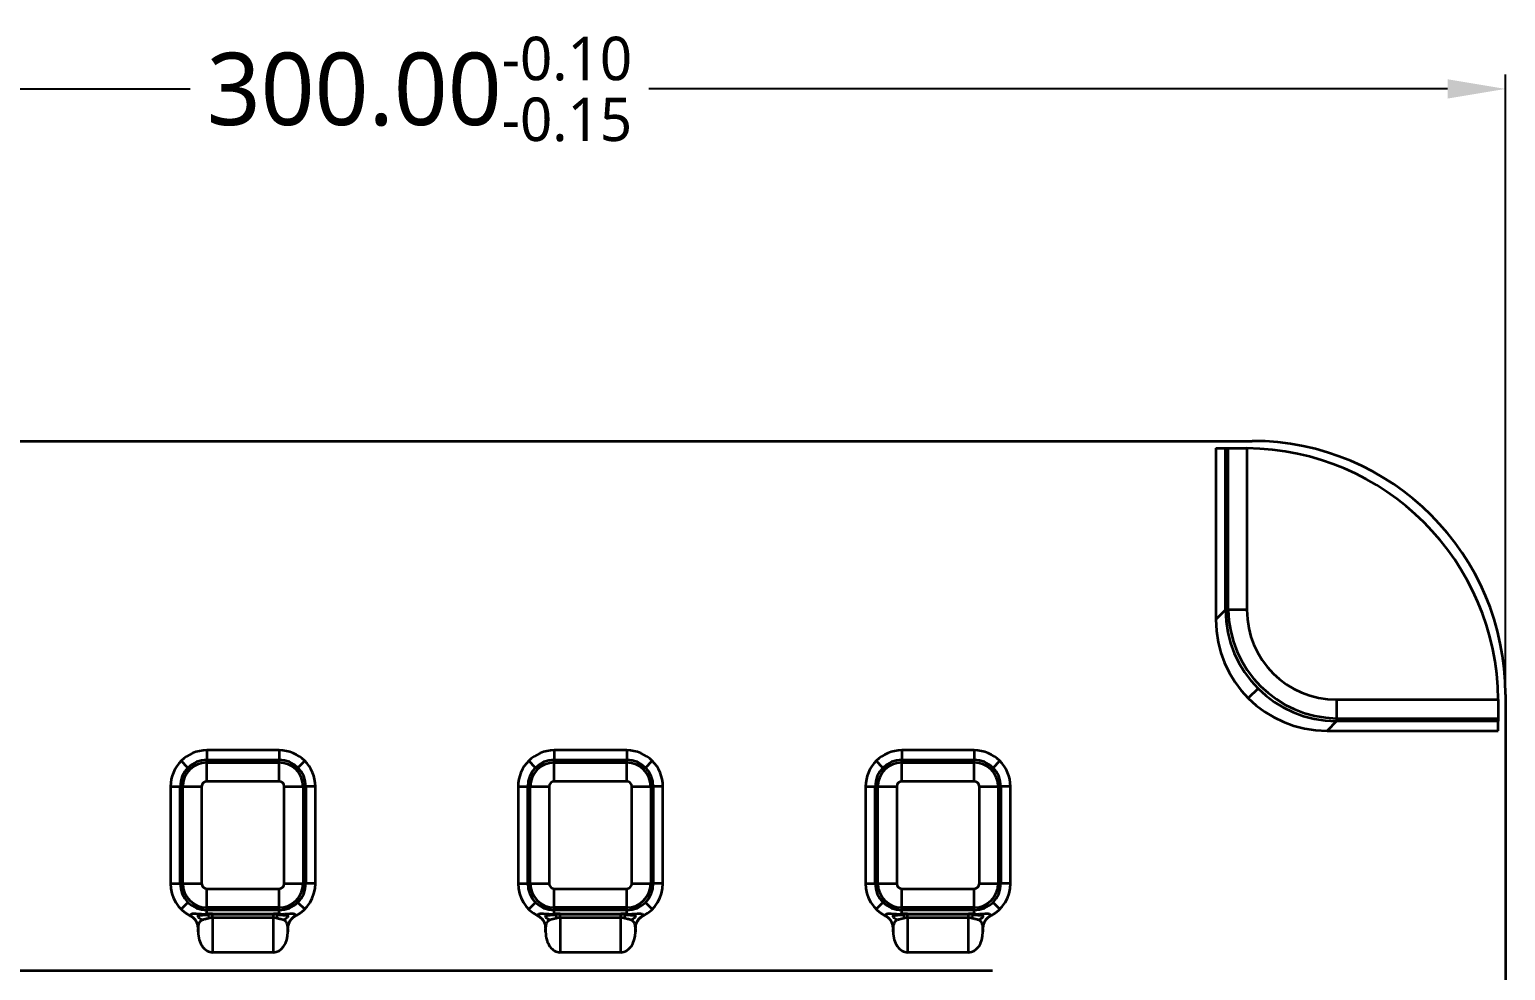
# Model space of a CAD drawing. Header units: millimetres. Extents: x 407 to 1497, y 463 to 1487.
# Drawn here: x 574.8 to 778.6, y 783.3 to 913.2 of the extents above; entities that cross this region are included whole.
import ezdxf

# ---------------------------------------------------------------- set-up
doc = ezdxf.new("R2010")
doc.units = ezdxf.units.MM
doc.layers.add('1', color=7, linetype='Continuous', true_color=0xffffff)
doc.layers.add('dim', color=82, linetype='Continuous', lineweight=9)
doc.styles.get("Standard").update_dxf_attribs({"font": ''})
doc.styles.get('Standard').set_extended_font_data('Microsoft YaHei')
doc.dimstyles.get("Standard").update_dxf_attribs({"dimscale": 4, "dimtxt": 0.18, "dimasz": 0.18, "dimexe": 0.18, "dimexo": 0.0625, "dimgap": 0.09, "dimtad": 0, "dimzin": 0, "dimdsep": 46, "dimtxsty": 'Standard', "dimcen": 0.09, "dimadec": 0, "dimazin": 0, "dimtfac": 1, "dimtofl": 0, "dimtmove": 0, "dimatfit": 3, "dimfxl": 0, "dimtolj": 1, "dimtzin": 0, "dimarcsym": 0})

# ---------------------------------------------------------------- blocks, each defined once
blk = doc.blocks.new('*D4')
at = {"layer": 'Defpoints', "color": 0, "lineweight": 18, "transparency": 16777216}
for p in [(778.61, 904.99), (478.61, 816.37), (778.61, 816.37)]:
    blk.add_point(p, dxfattribs=at)
at = {"layer": 'dim', "color": 0, "lineweight": -2, "transparency": 16777216}
for p, q in [((478.61, 818.37), (478.61, 906.99)), ((778.61, 818.37), (778.61, 906.99)), ((486.61, 904.99), (596.92, 904.99)), ((770.61, 904.99), (660.29, 904.99))]:
    blk.add_line(p, q, dxfattribs=at)
at = {"layer": 'dim', "color": 0, "lineweight": 18, "transparency": 16777216}
for points in [[(486.61, 906.32), (486.61, 903.65), (478.61, 904.99)], [(770.61, 906.32), (770.61, 903.65), (778.61, 904.99)]]:
    blk.add_solid(points, dxfattribs=at)
at = {"layer": 'dim', "color": 0, "lineweight": 18, "transparency": 16777216, "insert": (628.61, 904.99), "char_height": 10, "attachment_point": 5, "bg_fill": 3, "box_fill_scale": 1.1, "bg_fill_color": 256, "bg_fill_true_color": 13158600, "bg_fill_transparency": 0}
blk.add_mtext('\\A1;300.00{\\H6;\\S-0.10^ -0.15;}', dxfattribs=at)

msp = doc.modelspace()

# ---------------------------------------------------------------- linework, layer by layer
at = {"layer": '1', "color": 7, "linetype": 'Continuous', "lineweight": 35}
for p, q in [((513.605, 856.368), (743.605, 856.368)), ((738.605, 855.368), (739.929, 855.368)), ((738.605, 855.368), (738.605, 831.717)), ((739.929, 855.368), (742.605, 855.368)), ((739.929, 833.041), (739.929, 855.368)), ((740.292, 833.041), (740.292, 855.368)), ((742.9, 855.367), (742.9, 833.041)), ((738.605, 831.717), (739.929, 833.041)), ((742.9, 833.041), (739.929, 833.041)), ((744.43, 822.193), (743.083, 820.846)), ((755.278, 820.663), (777.604, 820.663)), ((755.278, 820.663), (755.278, 817.692)), ((777.605, 820.368), (777.605, 817.692)), ((778.605, 821.368), (778.605, 611.368)), ((755.278, 817.692), (753.955, 816.368)), ((755.278, 818.055), (777.605, 818.055)), ((777.605, 817.692), (755.278, 817.692)), ((777.605, 816.368), (777.605, 817.692)), ((753.955, 816.368), (777.605, 816.368)), ((599.23, 813.655), (599.23, 812.332)), ((609.23, 813.655), (599.23, 813.655)), ((609.23, 813.655), (609.23, 812.332)), ((647.23, 813.655), (647.23, 812.332)), ((657.23, 813.655), (647.23, 813.655)), ((657.23, 813.655), (657.23, 812.332)), ((705.23, 813.655), (695.23, 813.655)), ((695.23, 813.655), (695.23, 812.332)), ((705.23, 813.655), (705.23, 812.332)), ((596.63, 811.255), (595.695, 812.191)), ((599.23, 812.332), (609.23, 812.332)), ((599.23, 809.361), (599.23, 812.332)), ((599.23, 811.969), (609.23, 811.969)), ((609.23, 809.361), (609.23, 812.332)), ((611.83, 811.255), (612.766, 812.191)), ((644.63, 811.255), (643.695, 812.191)), ((647.23, 809.361), (647.23, 812.332)), ((647.23, 812.332), (657.23, 812.332)), ((647.23, 811.969), (657.23, 811.969)), ((657.23, 809.361), (657.23, 812.332)), ((659.83, 811.255), (660.766, 812.191)), ((692.63, 811.255), (691.695, 812.191)), ((695.23, 809.361), (695.23, 812.332)), ((695.23, 812.332), (705.23, 812.332)), ((695.23, 811.969), (705.23, 811.969)), ((705.23, 809.361), (705.23, 812.332)), ((707.83, 811.255), (708.766, 812.191)), ((609.23, 809.361), (599.23, 809.361)), ((657.23, 809.361), (647.23, 809.361)), ((705.23, 809.361), (695.23, 809.361)), ((594.23, 808.655), (595.554, 808.655)), ((594.23, 808.655), (594.23, 795.254)), ((595.554, 795.254), (595.554, 808.655)), ((595.554, 808.655), (598.524, 808.655)), ((595.917, 795.254), (595.917, 808.655)), ((598.524, 808.655), (598.524, 795.254)), ((609.936, 808.655), (612.907, 808.655)), ((609.936, 795.254), (609.936, 808.655)), ((612.544, 808.655), (612.544, 795.254)), ((614.23, 808.655), (612.907, 808.655)), ((612.907, 808.655), (612.907, 795.254)), ((614.23, 795.254), (614.23, 808.655)), ((642.23, 808.655), (643.554, 808.655)), ((642.23, 808.655), (642.23, 795.254)), ((643.554, 808.655), (646.524, 808.655)), ((643.554, 795.254), (643.554, 808.655)), ((643.917, 795.254), (643.917, 808.655)), ((646.524, 808.655), (646.524, 795.254)), ((657.936, 808.655), (660.907, 808.655)), ((657.936, 795.254), (657.936, 808.655)), ((660.544, 808.655), (660.544, 795.254)), ((662.23, 808.655), (660.907, 808.655)), ((660.907, 808.655), (660.907, 795.254)), ((662.23, 795.254), (662.23, 808.655)), ((690.23, 808.655), (690.23, 795.254)), ((690.23, 808.655), (691.554, 808.655)), ((691.554, 795.254), (691.554, 808.655)), ((691.554, 808.655), (694.524, 808.655)), ((691.917, 795.254), (691.917, 808.655)), ((694.524, 808.655), (694.524, 795.254)), ((705.936, 808.655), (708.907, 808.655)), ((705.936, 795.254), (705.936, 808.655)), ((708.544, 808.655), (708.544, 795.254)), ((708.907, 808.655), (708.907, 795.254)), ((710.23, 808.655), (708.907, 808.655)), ((710.23, 795.254), (710.23, 808.655)), ((594.23, 795.254), (595.554, 795.254)), ((595.554, 795.254), (598.524, 795.254)), ((609.936, 795.254), (612.907, 795.254)), ((614.23, 795.254), (612.907, 795.254)), ((642.23, 795.254), (643.554, 795.254)), ((643.554, 795.254), (646.524, 795.254)), ((657.936, 795.254), (660.907, 795.254)), ((662.23, 795.254), (660.907, 795.254)), ((690.23, 795.254), (691.554, 795.254)), ((691.554, 795.254), (694.524, 795.254)), ((705.936, 795.254), (708.907, 795.254)), ((710.23, 795.254), (708.907, 795.254)), ((599.23, 794.548), (609.23, 794.548)), ((599.23, 791.578), (599.23, 794.548)), ((609.23, 791.578), (609.23, 794.548)), ((647.23, 794.548), (657.23, 794.548)), ((647.23, 791.578), (647.23, 794.548)), ((657.23, 791.578), (657.23, 794.548)), ((695.23, 794.548), (705.23, 794.548)), ((695.23, 791.578), (695.23, 794.548)), ((705.23, 791.578), (705.23, 794.548)), ((595.695, 791.719), (596.63, 792.654)), ((609.23, 791.941), (599.23, 791.941)), ((609.23, 791.578), (599.23, 791.578)), ((599.23, 791.064), (599.23, 791.578)), ((600.03, 791.083), (608.43, 791.083)), ((600.03, 790.517), (600.03, 791.083)), ((608.43, 790.99), (600.03, 790.99)), ((608.43, 790.517), (608.43, 791.083)), ((609.23, 791.064), (609.23, 791.578)), ((611.83, 792.654), (612.766, 791.719)), ((643.695, 791.719), (644.63, 792.654)), ((657.23, 791.941), (647.23, 791.941)), ((657.23, 791.578), (647.23, 791.578)), ((647.23, 791.064), (647.23, 791.578)), ((648.03, 791.083), (656.43, 791.083)), ((648.03, 790.517), (648.03, 791.083)), ((656.43, 790.99), (648.03, 790.99)), ((656.43, 790.517), (656.43, 791.083)), ((657.23, 791.064), (657.23, 791.578)), ((659.83, 792.654), (660.766, 791.719)), ((691.695, 791.719), (692.63, 792.654)), ((705.23, 791.941), (695.23, 791.941)), ((705.23, 791.578), (695.23, 791.578)), ((695.23, 791.064), (695.23, 791.578)), ((696.03, 791.083), (704.43, 791.083)), ((696.03, 790.517), (696.03, 791.083)), ((704.43, 790.99), (696.03, 790.99)), ((704.43, 790.517), (704.43, 791.083)), ((705.23, 791.064), (705.23, 791.578)), ((707.83, 792.654), (708.766, 791.719)), ((598.03, 789.092), (598.03, 788.584)), ((598.03, 788.583), (598.03, 789.006)), ((600.03, 790.517), (600.03, 785.754)), ((608.43, 790.517), (600.03, 790.517)), ((608.43, 785.754), (608.43, 790.517)), ((610.43, 788.583), (610.43, 789.086)), ((610.43, 789.006), (610.43, 788.583)), ((646.03, 789.092), (646.03, 788.584)), ((646.03, 788.583), (646.03, 789.006)), ((648.03, 790.517), (648.03, 785.754)), ((656.43, 790.517), (648.03, 790.517)), ((656.43, 785.754), (656.43, 790.517)), ((658.43, 788.583), (658.43, 789.086)), ((658.43, 789.006), (658.43, 788.583)), ((694.03, 789.092), (694.03, 788.584)), ((694.03, 788.583), (694.03, 789.006)), ((704.43, 790.517), (696.03, 790.517)), ((696.03, 790.517), (696.03, 785.754)), ((704.43, 785.754), (704.43, 790.517)), ((706.43, 788.583), (706.43, 789.086)), ((706.43, 789.006), (706.43, 788.583)), ((608.43, 785.754), (600.03, 785.754)), ((656.43, 785.754), (648.03, 785.754)), ((704.43, 785.754), (696.03, 785.754)), ((549.462, 783.254), (707.749, 783.254))]:
    msp.add_line(p, q, dxfattribs=at)
for centre, radius, start, end in [((743.605, 821.368), 35, 0, 90), ((742.605, 820.368), 35, 0.48186, 89.51814), ((599.23, 808.655), 5, 90, 180), ((609.23, 808.655), 5, 0, 90), ((647.23, 808.655), 5, 90, 180), ((657.23, 808.655), 5, 0, 90), ((695.23, 808.655), 5, 90, 180), ((705.23, 808.655), 5, 0, 90), ((599.23, 808.655), 3.676, 90, 180), ((599.23, 808.655), 3.314, 90, 180), ((609.23, 808.655), 3.676, 0, 90), ((609.23, 808.655), 3.314, 0, 90), ((647.23, 808.655), 3.676, 90, 180), ((647.23, 808.655), 3.314, 90, 180), ((657.23, 808.655), 3.676, 0, 90), ((657.23, 808.655), 3.314, 0, 90), ((695.23, 808.655), 3.676, 90, 180), ((695.23, 808.655), 3.314, 90, 180), ((705.23, 808.655), 3.676, 0, 90), ((705.23, 808.655), 3.314, 0, 90), ((599.23, 808.655), 0.706, 90, 180), ((609.23, 808.655), 0.706, 0, 90), ((647.23, 808.655), 0.706, 90, 180), ((657.23, 808.655), 0.706, 0, 90), ((695.23, 808.655), 0.706, 90, 180), ((705.23, 808.655), 0.706, 0, 90), ((599.23, 795.254), 5, 180, 242.71496), ((599.23, 795.254), 3.676, 180, 270), ((599.23, 795.254), 3.314, 180, 270), ((599.23, 795.254), 0.706, 180, 270), ((609.23, 795.254), 3.314, 270, 0), ((609.23, 795.254), 0.706, 270, 0), ((609.23, 795.254), 3.676, 270, 0), ((609.23, 795.254), 5, 297.28504, 0), ((647.23, 795.254), 5, 180, 242.71496), ((647.23, 795.254), 3.676, 180, 270), ((647.23, 795.254), 3.314, 180, 270), ((647.23, 795.254), 0.706, 180, 270), ((657.23, 795.254), 0.706, 270, 0), ((657.23, 795.254), 3.314, 270, 0), ((657.23, 795.254), 3.676, 270, 0), ((657.23, 795.254), 5, 297.28504, 0), ((695.23, 795.254), 5, 180, 242.71496), ((695.23, 795.254), 3.676, 180, 270), ((695.23, 795.254), 3.314, 180, 270), ((695.23, 795.254), 0.706, 180, 270), ((705.23, 795.254), 3.676, 270, 0), ((705.23, 795.254), 0.706, 270, 0), ((705.23, 795.254), 3.314, 270, 0), ((705.23, 795.254), 5, 297.28504, 0)]:
    msp.add_arc(centre, radius, start, end, dxfattribs=at)
for centre, major_axis, ratio, start_param, end_param in [((755.523, 833.285), (11.092, 11.092), 0.9880825, 2.3658797, 3.9173056), ((755.944, 833.707), (11.175, 11.175), 0.9808148, 2.3890792, 3.8941061), ((755.523, 833.285), (9.012, 9.012), 0.9808148, 2.3658797, 3.9173056), ((754.258, 832.02), (11.175, 11.175), 0.9808148, 2.3658797, 3.9173056), ((600.03, 790.158), (4, 0), 0.2312556, 1.5707963, 1.7721542), ((599.23, 789.084), (0.094, -1.998), 0.3180813, 2.3221372, 2.994263), ((600.03, 790.527), (2, 0), 0.2312556, 1.5707963, 1.9092207), ((608.43, 790.158), (4, 0), 0.2312556, 1.3694384, 1.5707963), ((608.43, 790.527), (2, 0), 0.2312556, 1.2323719, 1.5707963), ((609.23, 789.084), (-0.094, -1.998), 0.3180813, 3.2889223, 3.9610481), ((648.03, 790.158), (4, 0), 0.2312556, 1.5707963, 1.7721542), ((647.23, 789.084), (0.094, -1.998), 0.3180813, 2.3221372, 2.994263), ((648.03, 790.527), (2, 0), 0.2312556, 1.5707963, 1.9092207), ((656.43, 790.158), (4, 0), 0.2312556, 1.3694384, 1.5707963), ((656.43, 790.527), (2, 0), 0.2312556, 1.2323719, 1.5707963), ((657.23, 789.084), (-0.094, -1.998), 0.3180813, 3.2889223, 3.9610481), ((696.03, 790.158), (4, 0), 0.2312556, 1.5707963, 1.7721542), ((695.23, 789.084), (0.094, -1.998), 0.3180813, 2.3221372, 2.994263), ((696.03, 790.527), (2, 0), 0.2312556, 1.5707963, 1.9092207), ((704.43, 790.158), (4, 0), 0.2312556, 1.3694384, 1.5707963), ((704.43, 790.527), (2, 0), 0.2312556, 1.2323719, 1.5707963), ((705.23, 789.084), (-0.094, -1.998), 0.3180813, 3.2889223, 3.9610481), ((596.03, 789.086), (2, 0), 0.987697, 0, 1.0972765), ((600.03, 788.178), (0, 2.339), 0.85498, 0, 0.2013579), ((608.43, 788.178), (0, 2.339), 0.85498, 6.0818274, 6.2831853), ((612.43, 789.086), (-2, 0), 0.987697, 5.1859088, 6.2831853), ((644.03, 789.086), (2, 0), 0.987697, 0, 1.0972765), ((648.03, 788.178), (0, 2.339), 0.85498, 0, 0.2013579), ((656.43, 788.178), (0, 2.339), 0.85498, 6.0818274, 6.2831853), ((660.43, 789.086), (-2, 0), 0.987697, 5.1859088, 6.2831853), ((692.03, 789.086), (2, 0), 0.987697, 0, 1.0972765), ((696.03, 788.178), (0, 2.339), 0.85498, 0, 0.2013579), ((704.43, 788.178), (0, 2.339), 0.85498, 6.0818274, 6.2831853), ((708.43, 789.086), (-2, 0), 0.987697, 5.1859088, 6.2831853), ((600.03, 788.583), (0, 2.828), 0.7071068, 1.5707963, 3.1415927), ((608.43, 788.583), (0, 2.828), 0.7071068, 3.1415927, 4.712389), ((648.03, 788.583), (0, 2.828), 0.7071068, 1.5707963, 3.1415927), ((656.43, 788.583), (0, 2.828), 0.7071068, 3.1415927, 4.712389), ((696.03, 788.583), (0, 2.828), 0.7071068, 1.5707963, 3.1415927), ((704.43, 788.583), (0, 2.828), 0.7071068, 3.1415927, 4.712389)]:
    msp.add_ellipse(centre, major_axis=major_axis, ratio=ratio, start_param=start_param, end_param=end_param, dxfattribs=at)
for points in [[(742.605, 855.368), (742.704, 855.368), (742.802, 855.368), (742.9, 855.367)], [(777.604, 820.663), (777.605, 820.564), (777.605, 820.465), (777.605, 820.368)], [(596.938, 790.81), (596.939, 790.822), (596.941, 790.833), (596.942, 790.844)], [(598.03, 789.086), (598.03, 789.059), (598.03, 789.033), (598.03, 789.006)], [(610.43, 789.006), (610.43, 789.033), (610.43, 789.059), (610.43, 789.086)], [(611.518, 790.844), (611.519, 790.833), (611.521, 790.822), (611.522, 790.81)], [(644.938, 790.81), (644.939, 790.822), (644.941, 790.833), (644.942, 790.844)], [(646.03, 789.086), (646.03, 789.059), (646.03, 789.033), (646.03, 789.006)], [(658.43, 789.006), (658.43, 789.033), (658.43, 789.059), (658.43, 789.086)], [(659.518, 790.844), (659.519, 790.833), (659.521, 790.822), (659.522, 790.81)], [(692.938, 790.81), (692.939, 790.822), (692.941, 790.833), (692.942, 790.844)], [(694.03, 789.086), (694.03, 789.059), (694.03, 789.033), (694.03, 789.006)], [(706.43, 789.006), (706.43, 789.033), (706.43, 789.059), (706.43, 789.086)], [(707.518, 790.844), (707.519, 790.833), (707.521, 790.822), (707.522, 790.81)]]:
    msp.add_open_spline(points, degree=3, dxfattribs=at)
for points, knots in [([(596.942, 790.844), (596.947, 790.883), (596.958, 790.918), (596.995, 790.981), (597.021, 791.008), (597.09, 791.054), (597.133, 791.072), (597.215, 791.092), (597.245, 791.098), (597.312, 791.106), (597.348, 791.109), (597.428, 791.112), (597.471, 791.112), (597.566, 791.11), (597.617, 791.108), (597.701, 791.104), (597.73, 791.102), (597.775, 791.099), (597.791, 791.098), (597.822, 791.096), (597.838, 791.095), (597.92, 791.089), (597.989, 791.083), (598.139, 791.073), (598.219, 791.068), (598.391, 791.058), (598.482, 791.054), (598.679, 791.049), (598.782, 791.048), (598.998, 791.052), (599.111, 791.056), (599.23, 791.064)], [0, 0, 0, 0, 0.125, 0.125, 0.25, 0.25, 0.375, 0.375, 0.4375, 0.4375, 0.5, 0.5, 0.5625, 0.5625, 0.625, 0.625, 0.65625, 0.65625, 0.671875, 0.671875, 0.6875, 0.6875, 0.75, 0.75, 0.8125, 0.8125, 0.875, 0.875, 0.9375, 0.9375, 1, 1, 1, 1]), ([(598.651, 790.231), (598.505, 790.283), (598.393, 790.34), (598.193, 790.465), (598.118, 790.533), (598.03, 790.659), (598.018, 790.715), (598.056, 790.782), (598.078, 790.802), (598.145, 790.837), (598.19, 790.852), (598.306, 790.876), (598.377, 790.885), (598.549, 790.901), (598.651, 790.907), (598.882, 790.922), (599.012, 790.931), (599.224, 790.95), (599.293, 790.958), (599.364, 790.966)], [0, 0, 0, 0, 0.1443747, 0.1443747, 0.3253309, 0.3253309, 0.5062872, 0.5062872, 0.5967653, 0.5967653, 0.6872434, 0.6872434, 0.7777215, 0.7777215, 0.8681997, 0.8681997, 0.9586778, 0.9586778, 1, 1, 1, 1]), ([(609.096, 790.966), (609.208, 790.953), (609.315, 790.943), (609.551, 790.924), (609.675, 790.916), (609.891, 790.902), (609.983, 790.895), (610.14, 790.878), (610.204, 790.867), (610.306, 790.841), (610.344, 790.825), (610.4, 790.787), (610.417, 790.765), (610.441, 790.693), (610.42, 790.636), (610.316, 790.508), (610.232, 790.438), (610.05, 790.333), (609.98, 790.298), (609.869, 790.253), (609.84, 790.242), (609.809, 790.231)], [0, 0, 0, 0, 0.0654193, 0.0654193, 0.1558224, 0.1558224, 0.2462254, 0.2462254, 0.3366285, 0.3366285, 0.4270316, 0.4270316, 0.5174346, 0.5174346, 0.6982408, 0.6982408, 0.8790469, 0.8790469, 0.9694499, 0.9694499, 1, 1, 1, 1]), ([(609.23, 791.064), (609.349, 791.056), (609.462, 791.052), (609.676, 791.048), (609.778, 791.049), (609.924, 791.053), (609.971, 791.054), (610.063, 791.058), (610.108, 791.06), (610.238, 791.067), (610.318, 791.073), (610.468, 791.083), (610.538, 791.089), (610.636, 791.095), (610.683, 791.099), (610.727, 791.102), (610.757, 791.103), (610.771, 791.104), (610.841, 791.108), (610.892, 791.11), (610.987, 791.112), (611.03, 791.112), (611.11, 791.109), (611.147, 791.106), (611.197, 791.1), (611.213, 791.098), (611.243, 791.092), (611.257, 791.089), (611.326, 791.073), (611.369, 791.054), (611.439, 791.008), (611.465, 790.981), (611.502, 790.918), (611.513, 790.883), (611.518, 790.844)], [0, 0, 0, 0, 0.0625, 0.0625, 0.125, 0.125, 0.15625, 0.15625, 0.1875, 0.1875, 0.25, 0.25, 0.3125, 0.3125, 0.34375, 0.359375, 0.359375, 0.375, 0.375, 0.4375, 0.4375, 0.5, 0.5, 0.5625, 0.5625, 0.59375, 0.59375, 0.625, 0.625, 0.75, 0.75, 0.875, 0.875, 1, 1, 1, 1]), ([(644.942, 790.844), (644.947, 790.883), (644.958, 790.918), (644.995, 790.981), (645.021, 791.008), (645.09, 791.054), (645.133, 791.072), (645.215, 791.092), (645.245, 791.098), (645.312, 791.106), (645.348, 791.109), (645.428, 791.112), (645.471, 791.112), (645.566, 791.11), (645.617, 791.108), (645.701, 791.104), (645.73, 791.102), (645.775, 791.099), (645.791, 791.098), (645.822, 791.096), (645.838, 791.095), (645.92, 791.089), (645.989, 791.083), (646.139, 791.073), (646.219, 791.068), (646.391, 791.058), (646.482, 791.054), (646.679, 791.049), (646.782, 791.048), (646.998, 791.052), (647.111, 791.056), (647.23, 791.064)], [0, 0, 0, 0, 0.125, 0.125, 0.25, 0.25, 0.375, 0.375, 0.4375, 0.4375, 0.5, 0.5, 0.5625, 0.5625, 0.625, 0.625, 0.65625, 0.65625, 0.671875, 0.671875, 0.6875, 0.6875, 0.75, 0.75, 0.8125, 0.8125, 0.875, 0.875, 0.9375, 0.9375, 1, 1, 1, 1]), ([(646.651, 790.231), (646.505, 790.283), (646.393, 790.34), (646.193, 790.465), (646.118, 790.533), (646.03, 790.659), (646.018, 790.715), (646.056, 790.782), (646.078, 790.802), (646.145, 790.837), (646.19, 790.852), (646.306, 790.876), (646.377, 790.885), (646.549, 790.901), (646.651, 790.907), (646.882, 790.922), (647.012, 790.931), (647.224, 790.95), (647.293, 790.958), (647.364, 790.966)], [0, 0, 0, 0, 0.1443747, 0.1443747, 0.3253309, 0.3253309, 0.5062872, 0.5062872, 0.5967653, 0.5967653, 0.6872434, 0.6872434, 0.7777215, 0.7777215, 0.8681997, 0.8681997, 0.9586778, 0.9586778, 1, 1, 1, 1]), ([(657.096, 790.966), (657.208, 790.953), (657.315, 790.943), (657.551, 790.924), (657.675, 790.916), (657.891, 790.902), (657.983, 790.895), (658.14, 790.878), (658.204, 790.867), (658.306, 790.841), (658.344, 790.825), (658.4, 790.787), (658.417, 790.765), (658.441, 790.693), (658.42, 790.636), (658.316, 790.508), (658.232, 790.438), (658.05, 790.333), (657.98, 790.298), (657.869, 790.253), (657.84, 790.242), (657.809, 790.231)], [0, 0, 0, 0, 0.0654193, 0.0654193, 0.1558224, 0.1558224, 0.2462254, 0.2462254, 0.3366285, 0.3366285, 0.4270316, 0.4270316, 0.5174346, 0.5174346, 0.6982408, 0.6982408, 0.8790469, 0.8790469, 0.9694499, 0.9694499, 1, 1, 1, 1]), ([(657.23, 791.064), (657.349, 791.056), (657.462, 791.052), (657.676, 791.048), (657.778, 791.049), (657.924, 791.053), (657.971, 791.054), (658.063, 791.058), (658.108, 791.06), (658.238, 791.067), (658.318, 791.073), (658.468, 791.083), (658.538, 791.089), (658.636, 791.095), (658.683, 791.099), (658.727, 791.102), (658.757, 791.103), (658.771, 791.104), (658.841, 791.108), (658.892, 791.11), (658.987, 791.112), (659.03, 791.112), (659.11, 791.109), (659.147, 791.106), (659.197, 791.1), (659.213, 791.098), (659.243, 791.092), (659.257, 791.089), (659.326, 791.073), (659.369, 791.054), (659.439, 791.008), (659.465, 790.981), (659.502, 790.918), (659.513, 790.883), (659.518, 790.844)], [0, 0, 0, 0, 0.0625, 0.0625, 0.125, 0.125, 0.15625, 0.15625, 0.1875, 0.1875, 0.25, 0.25, 0.3125, 0.3125, 0.34375, 0.359375, 0.359375, 0.375, 0.375, 0.4375, 0.4375, 0.5, 0.5, 0.5625, 0.5625, 0.59375, 0.59375, 0.625, 0.625, 0.75, 0.75, 0.875, 0.875, 1, 1, 1, 1]), ([(692.942, 790.844), (692.947, 790.883), (692.958, 790.918), (692.995, 790.981), (693.021, 791.008), (693.09, 791.054), (693.133, 791.072), (693.215, 791.092), (693.245, 791.098), (693.312, 791.106), (693.348, 791.109), (693.428, 791.112), (693.471, 791.112), (693.566, 791.11), (693.617, 791.108), (693.701, 791.104), (693.73, 791.102), (693.775, 791.099), (693.791, 791.098), (693.822, 791.096), (693.838, 791.095), (693.92, 791.089), (693.989, 791.083), (694.139, 791.073), (694.219, 791.068), (694.391, 791.058), (694.482, 791.054), (694.679, 791.049), (694.782, 791.048), (694.998, 791.052), (695.111, 791.056), (695.23, 791.064)], [0, 0, 0, 0, 0.125, 0.125, 0.25, 0.25, 0.375, 0.375, 0.4375, 0.4375, 0.5, 0.5, 0.5625, 0.5625, 0.625, 0.625, 0.65625, 0.65625, 0.671875, 0.671875, 0.6875, 0.6875, 0.75, 0.75, 0.8125, 0.8125, 0.875, 0.875, 0.9375, 0.9375, 1, 1, 1, 1]), ([(694.651, 790.231), (694.505, 790.283), (694.393, 790.34), (694.193, 790.465), (694.118, 790.533), (694.03, 790.659), (694.018, 790.715), (694.056, 790.782), (694.078, 790.802), (694.145, 790.837), (694.19, 790.852), (694.306, 790.876), (694.377, 790.885), (694.549, 790.901), (694.651, 790.907), (694.882, 790.922), (695.012, 790.931), (695.224, 790.95), (695.293, 790.958), (695.364, 790.966)], [0, 0, 0, 0, 0.1443747, 0.1443747, 0.3253309, 0.3253309, 0.5062872, 0.5062872, 0.5967653, 0.5967653, 0.6872434, 0.6872434, 0.7777215, 0.7777215, 0.8681997, 0.8681997, 0.9586778, 0.9586778, 1, 1, 1, 1]), ([(705.096, 790.966), (705.208, 790.953), (705.315, 790.943), (705.551, 790.924), (705.675, 790.916), (705.891, 790.902), (705.983, 790.895), (706.14, 790.878), (706.204, 790.867), (706.306, 790.841), (706.344, 790.825), (706.4, 790.787), (706.417, 790.765), (706.441, 790.693), (706.42, 790.636), (706.316, 790.508), (706.232, 790.438), (706.05, 790.333), (705.98, 790.298), (705.869, 790.253), (705.84, 790.242), (705.809, 790.231)], [0, 0, 0, 0, 0.0654193, 0.0654193, 0.1558224, 0.1558224, 0.2462254, 0.2462254, 0.3366285, 0.3366285, 0.4270316, 0.4270316, 0.5174346, 0.5174346, 0.6982408, 0.6982408, 0.8790469, 0.8790469, 0.9694499, 0.9694499, 1, 1, 1, 1]), ([(705.23, 791.064), (705.349, 791.056), (705.462, 791.052), (705.676, 791.048), (705.778, 791.049), (705.924, 791.053), (705.971, 791.054), (706.063, 791.058), (706.108, 791.06), (706.238, 791.067), (706.318, 791.073), (706.468, 791.083), (706.538, 791.089), (706.636, 791.095), (706.683, 791.099), (706.727, 791.102), (706.757, 791.103), (706.771, 791.104), (706.841, 791.108), (706.892, 791.11), (706.987, 791.112), (707.03, 791.112), (707.11, 791.109), (707.147, 791.106), (707.197, 791.1), (707.213, 791.098), (707.243, 791.092), (707.257, 791.089), (707.326, 791.073), (707.369, 791.054), (707.439, 791.008), (707.465, 790.981), (707.502, 790.918), (707.513, 790.883), (707.518, 790.844)], [0, 0, 0, 0, 0.0625, 0.0625, 0.125, 0.125, 0.15625, 0.15625, 0.1875, 0.1875, 0.25, 0.25, 0.3125, 0.3125, 0.34375, 0.359375, 0.359375, 0.375, 0.375, 0.4375, 0.4375, 0.5, 0.5, 0.5625, 0.5625, 0.59375, 0.59375, 0.625, 0.625, 0.75, 0.75, 0.875, 0.875, 1, 1, 1, 1]), ([(596.938, 790.81), (597.021, 790.768), (597.1, 790.72), (597.25, 790.614), (597.321, 790.555), (597.406, 790.476), (597.422, 790.46), (597.455, 790.427), (597.471, 790.411), (597.519, 790.359), (597.549, 790.324), (597.636, 790.217), (597.689, 790.141), (597.76, 790.023), (597.783, 789.983), (597.814, 789.921), (597.825, 789.901), (597.844, 789.859), (597.854, 789.837), (597.9, 789.731), (597.931, 789.643), (597.98, 789.466), (597.999, 789.376), (598.014, 789.262), (598.017, 789.239), (598.022, 789.192), (598.024, 789.169), (598.028, 789.099), (598.03, 789.053), (598.03, 789.006)], [0, 0, 0, 0, 0.125, 0.125, 0.25, 0.25, 0.28125, 0.28125, 0.3125, 0.3125, 0.375, 0.375, 0.5, 0.5, 0.5625, 0.5625, 0.59375, 0.59375, 0.625, 0.625, 0.75, 0.75, 0.875, 0.875, 0.90625, 0.90625, 0.9375, 0.9375, 1, 1, 1, 1]), ([(599.63, 790.469), (599.541, 790.448), (599.455, 790.429), (599.331, 790.403), (599.27, 790.39), (599.212, 790.378), (599.173, 790.37), (599.154, 790.366), (599.06, 790.345), (598.991, 790.33), (598.861, 790.298), (598.801, 790.282), (598.69, 790.246), (598.639, 790.228), (598.568, 790.197), (598.546, 790.186), (598.503, 790.165), (598.483, 790.153), (598.425, 790.118), (598.391, 790.094), (598.328, 790.041), (598.3, 790.013), (598.262, 789.969), (598.25, 789.954), (598.228, 789.923), (598.217, 789.907), (598.187, 789.859), (598.169, 789.826), (598.122, 789.724), (598.098, 789.651), (598.062, 789.499), (598.05, 789.42), (598.034, 789.257), (598.03, 789.172), (598.03, 789.086)], [0, 0, 0, 0, 0.0625, 0.0625, 0.09375, 0.109375, 0.109375, 0.125, 0.125, 0.1875, 0.1875, 0.25, 0.25, 0.3125, 0.3125, 0.34375, 0.34375, 0.375, 0.375, 0.4375, 0.4375, 0.5, 0.5, 0.53125, 0.53125, 0.5625, 0.5625, 0.625, 0.625, 0.75, 0.75, 0.875, 0.875, 1, 1, 1, 1]), ([(610.43, 789.086), (610.43, 789.172), (610.426, 789.257), (610.41, 789.421), (610.398, 789.5), (610.362, 789.652), (610.338, 789.725), (610.29, 789.828), (610.272, 789.861), (610.242, 789.909), (610.231, 789.925), (610.209, 789.955), (610.197, 789.97), (610.159, 790.014), (610.131, 790.042), (610.068, 790.095), (610.034, 790.119), (609.976, 790.154), (609.955, 790.166), (609.913, 790.187), (609.89, 790.198), (609.82, 790.228), (609.769, 790.247), (609.658, 790.282), (609.597, 790.299), (609.516, 790.319), (609.499, 790.323), (609.465, 790.331), (609.448, 790.335), (609.395, 790.346), (609.359, 790.354), (609.247, 790.378), (609.169, 790.394), (609.005, 790.429), (608.919, 790.448), (608.83, 790.469)], [0, 0, 0, 0, 0.125, 0.125, 0.25, 0.25, 0.375, 0.375, 0.4375, 0.4375, 0.46875, 0.46875, 0.5, 0.5, 0.5625, 0.5625, 0.625, 0.625, 0.65625, 0.65625, 0.6875, 0.6875, 0.75, 0.75, 0.8125, 0.8125, 0.828125, 0.828125, 0.84375, 0.84375, 0.875, 0.875, 0.9375, 0.9375, 1, 1, 1, 1]), ([(610.43, 789.006), (610.43, 789.099), (610.436, 789.192), (610.461, 789.374), (610.48, 789.464), (610.517, 789.598), (610.531, 789.642), (610.562, 789.73), (610.578, 789.773), (610.633, 789.9), (610.675, 789.982), (610.746, 790.1), (610.772, 790.139), (610.825, 790.215), (610.852, 790.252), (610.94, 790.36), (611.066, 790.496), (611.208, 790.612), (611.322, 790.692), (611.36, 790.718), (611.44, 790.766), (611.481, 790.789), (611.522, 790.81)], [0, 0, 0, 0, 0.125, 0.125, 0.25, 0.25, 0.3125, 0.3125, 0.375, 0.375, 0.5, 0.5, 0.5625, 0.5625, 0.625, 0.625, 0.75, 0.875, 0.875, 0.9375, 0.9375, 1, 1, 1, 1]), ([(644.938, 790.81), (645.021, 790.768), (645.1, 790.72), (645.25, 790.614), (645.321, 790.555), (645.406, 790.476), (645.422, 790.46), (645.455, 790.427), (645.471, 790.411), (645.519, 790.359), (645.549, 790.324), (645.636, 790.217), (645.689, 790.141), (645.76, 790.023), (645.783, 789.983), (645.814, 789.921), (645.825, 789.901), (645.844, 789.859), (645.854, 789.837), (645.9, 789.731), (645.931, 789.643), (645.98, 789.466), (645.999, 789.376), (646.014, 789.262), (646.017, 789.239), (646.022, 789.192), (646.024, 789.169), (646.028, 789.099), (646.03, 789.053), (646.03, 789.006)], [0, 0, 0, 0, 0.125, 0.125, 0.25, 0.25, 0.28125, 0.28125, 0.3125, 0.3125, 0.375, 0.375, 0.5, 0.5, 0.5625, 0.5625, 0.59375, 0.59375, 0.625, 0.625, 0.75, 0.75, 0.875, 0.875, 0.90625, 0.90625, 0.9375, 0.9375, 1, 1, 1, 1]), ([(647.63, 790.469), (647.541, 790.448), (647.455, 790.429), (647.331, 790.403), (647.27, 790.39), (647.212, 790.378), (647.173, 790.37), (647.154, 790.366), (647.06, 790.345), (646.991, 790.33), (646.861, 790.298), (646.801, 790.282), (646.69, 790.246), (646.639, 790.228), (646.568, 790.197), (646.546, 790.186), (646.503, 790.165), (646.483, 790.153), (646.425, 790.118), (646.391, 790.094), (646.328, 790.041), (646.3, 790.013), (646.262, 789.969), (646.25, 789.954), (646.228, 789.923), (646.217, 789.907), (646.187, 789.859), (646.169, 789.826), (646.122, 789.724), (646.098, 789.651), (646.062, 789.499), (646.05, 789.42), (646.034, 789.257), (646.03, 789.172), (646.03, 789.086)], [0, 0, 0, 0, 0.0625, 0.0625, 0.09375, 0.109375, 0.109375, 0.125, 0.125, 0.1875, 0.1875, 0.25, 0.25, 0.3125, 0.3125, 0.34375, 0.34375, 0.375, 0.375, 0.4375, 0.4375, 0.5, 0.5, 0.53125, 0.53125, 0.5625, 0.5625, 0.625, 0.625, 0.75, 0.75, 0.875, 0.875, 1, 1, 1, 1]), ([(658.43, 789.086), (658.43, 789.172), (658.426, 789.257), (658.41, 789.421), (658.398, 789.5), (658.362, 789.652), (658.338, 789.725), (658.29, 789.828), (658.272, 789.861), (658.242, 789.909), (658.231, 789.925), (658.209, 789.955), (658.197, 789.97), (658.159, 790.014), (658.131, 790.042), (658.068, 790.095), (658.034, 790.119), (657.976, 790.154), (657.955, 790.166), (657.913, 790.187), (657.89, 790.198), (657.82, 790.228), (657.769, 790.247), (657.658, 790.282), (657.597, 790.299), (657.516, 790.319), (657.499, 790.323), (657.465, 790.331), (657.448, 790.335), (657.395, 790.346), (657.359, 790.354), (657.247, 790.378), (657.169, 790.394), (657.005, 790.429), (656.919, 790.448), (656.83, 790.469)], [0, 0, 0, 0, 0.125, 0.125, 0.25, 0.25, 0.375, 0.375, 0.4375, 0.4375, 0.46875, 0.46875, 0.5, 0.5, 0.5625, 0.5625, 0.625, 0.625, 0.65625, 0.65625, 0.6875, 0.6875, 0.75, 0.75, 0.8125, 0.8125, 0.828125, 0.828125, 0.84375, 0.84375, 0.875, 0.875, 0.9375, 0.9375, 1, 1, 1, 1]), ([(658.43, 789.006), (658.43, 789.099), (658.436, 789.192), (658.461, 789.374), (658.48, 789.464), (658.517, 789.598), (658.531, 789.642), (658.562, 789.73), (658.578, 789.773), (658.633, 789.9), (658.675, 789.982), (658.746, 790.1), (658.772, 790.139), (658.825, 790.215), (658.852, 790.252), (658.94, 790.36), (659.066, 790.496), (659.208, 790.612), (659.322, 790.692), (659.36, 790.718), (659.44, 790.766), (659.481, 790.789), (659.522, 790.81)], [0, 0, 0, 0, 0.125, 0.125, 0.25, 0.25, 0.3125, 0.3125, 0.375, 0.375, 0.5, 0.5, 0.5625, 0.5625, 0.625, 0.625, 0.75, 0.875, 0.875, 0.9375, 0.9375, 1, 1, 1, 1]), ([(692.938, 790.81), (693.021, 790.768), (693.1, 790.72), (693.25, 790.614), (693.321, 790.555), (693.406, 790.476), (693.422, 790.46), (693.455, 790.427), (693.471, 790.411), (693.519, 790.359), (693.549, 790.324), (693.636, 790.217), (693.689, 790.141), (693.76, 790.023), (693.783, 789.983), (693.814, 789.921), (693.825, 789.901), (693.844, 789.859), (693.854, 789.837), (693.9, 789.731), (693.931, 789.643), (693.98, 789.466), (693.999, 789.376), (694.014, 789.262), (694.017, 789.239), (694.022, 789.192), (694.024, 789.169), (694.028, 789.099), (694.03, 789.053), (694.03, 789.006)], [0, 0, 0, 0, 0.125, 0.125, 0.25, 0.25, 0.28125, 0.28125, 0.3125, 0.3125, 0.375, 0.375, 0.5, 0.5, 0.5625, 0.5625, 0.59375, 0.59375, 0.625, 0.625, 0.75, 0.75, 0.875, 0.875, 0.90625, 0.90625, 0.9375, 0.9375, 1, 1, 1, 1]), ([(695.63, 790.469), (695.541, 790.448), (695.455, 790.429), (695.331, 790.403), (695.27, 790.39), (695.212, 790.378), (695.173, 790.37), (695.154, 790.366), (695.06, 790.345), (694.991, 790.33), (694.861, 790.298), (694.801, 790.282), (694.69, 790.246), (694.639, 790.228), (694.568, 790.197), (694.546, 790.186), (694.503, 790.165), (694.483, 790.153), (694.425, 790.118), (694.391, 790.094), (694.328, 790.041), (694.3, 790.013), (694.262, 789.969), (694.25, 789.954), (694.228, 789.923), (694.217, 789.907), (694.187, 789.859), (694.169, 789.826), (694.122, 789.724), (694.098, 789.651), (694.062, 789.499), (694.05, 789.42), (694.034, 789.257), (694.03, 789.172), (694.03, 789.086)], [0, 0, 0, 0, 0.0625, 0.0625, 0.09375, 0.109375, 0.109375, 0.125, 0.125, 0.1875, 0.1875, 0.25, 0.25, 0.3125, 0.3125, 0.34375, 0.34375, 0.375, 0.375, 0.4375, 0.4375, 0.5, 0.5, 0.53125, 0.53125, 0.5625, 0.5625, 0.625, 0.625, 0.75, 0.75, 0.875, 0.875, 1, 1, 1, 1]), ([(706.43, 789.086), (706.43, 789.172), (706.426, 789.257), (706.41, 789.421), (706.398, 789.5), (706.362, 789.652), (706.338, 789.725), (706.29, 789.828), (706.272, 789.861), (706.242, 789.909), (706.231, 789.925), (706.209, 789.955), (706.197, 789.97), (706.159, 790.014), (706.131, 790.042), (706.068, 790.095), (706.034, 790.119), (705.976, 790.154), (705.955, 790.166), (705.913, 790.187), (705.89, 790.198), (705.82, 790.228), (705.769, 790.247), (705.658, 790.282), (705.597, 790.299), (705.516, 790.319), (705.499, 790.323), (705.465, 790.331), (705.448, 790.335), (705.395, 790.346), (705.359, 790.354), (705.247, 790.378), (705.169, 790.394), (705.005, 790.429), (704.919, 790.448), (704.83, 790.469)], [0, 0, 0, 0, 0.125, 0.125, 0.25, 0.25, 0.375, 0.375, 0.4375, 0.4375, 0.46875, 0.46875, 0.5, 0.5, 0.5625, 0.5625, 0.625, 0.625, 0.65625, 0.65625, 0.6875, 0.6875, 0.75, 0.75, 0.8125, 0.8125, 0.828125, 0.828125, 0.84375, 0.84375, 0.875, 0.875, 0.9375, 0.9375, 1, 1, 1, 1]), ([(706.43, 789.006), (706.43, 789.099), (706.436, 789.192), (706.461, 789.374), (706.48, 789.464), (706.517, 789.598), (706.531, 789.642), (706.562, 789.73), (706.578, 789.773), (706.633, 789.9), (706.675, 789.982), (706.746, 790.1), (706.772, 790.139), (706.825, 790.215), (706.852, 790.252), (706.94, 790.36), (707.066, 790.496), (707.208, 790.612), (707.322, 790.692), (707.36, 790.718), (707.44, 790.766), (707.481, 790.789), (707.522, 790.81)], [0, 0, 0, 0, 0.125, 0.125, 0.25, 0.25, 0.3125, 0.3125, 0.375, 0.375, 0.5, 0.5, 0.5625, 0.5625, 0.625, 0.625, 0.75, 0.875, 0.875, 0.9375, 0.9375, 1, 1, 1, 1])]:
    msp.add_open_spline(points, degree=3, knots=knots, dxfattribs=at)

# ---------------------------------------------------------------- next in the draw order: dimensions: what is measured, and where the dimension line sits
at = {"layer": 'dim', "lineweight": 18}
dim = msp.add_linear_dim(base=(778.605, 904.988), p1=(478.605, 816.368), p2=(778.605, 816.368), dimstyle='Standard', override={"dimtxt": 2.5, "dimasz": 2, "dimexe": 0.49975, "dimexo": 0.49975, "dimgap": 0.49975, "dimtol": 1, "dimlim": 0, "dimtp": -0.1, "dimtm": 0.15, "dimtfac": 0.6, "dimtdec": 2, "dimtolj": 1}, dxfattribs=at)
dim.commit()
dim.dimension.update_dxf_attribs({"geometry": '*D4', "text_midpoint": (628.605, 904.988)})

doc.saveas('drawing.dxf')
